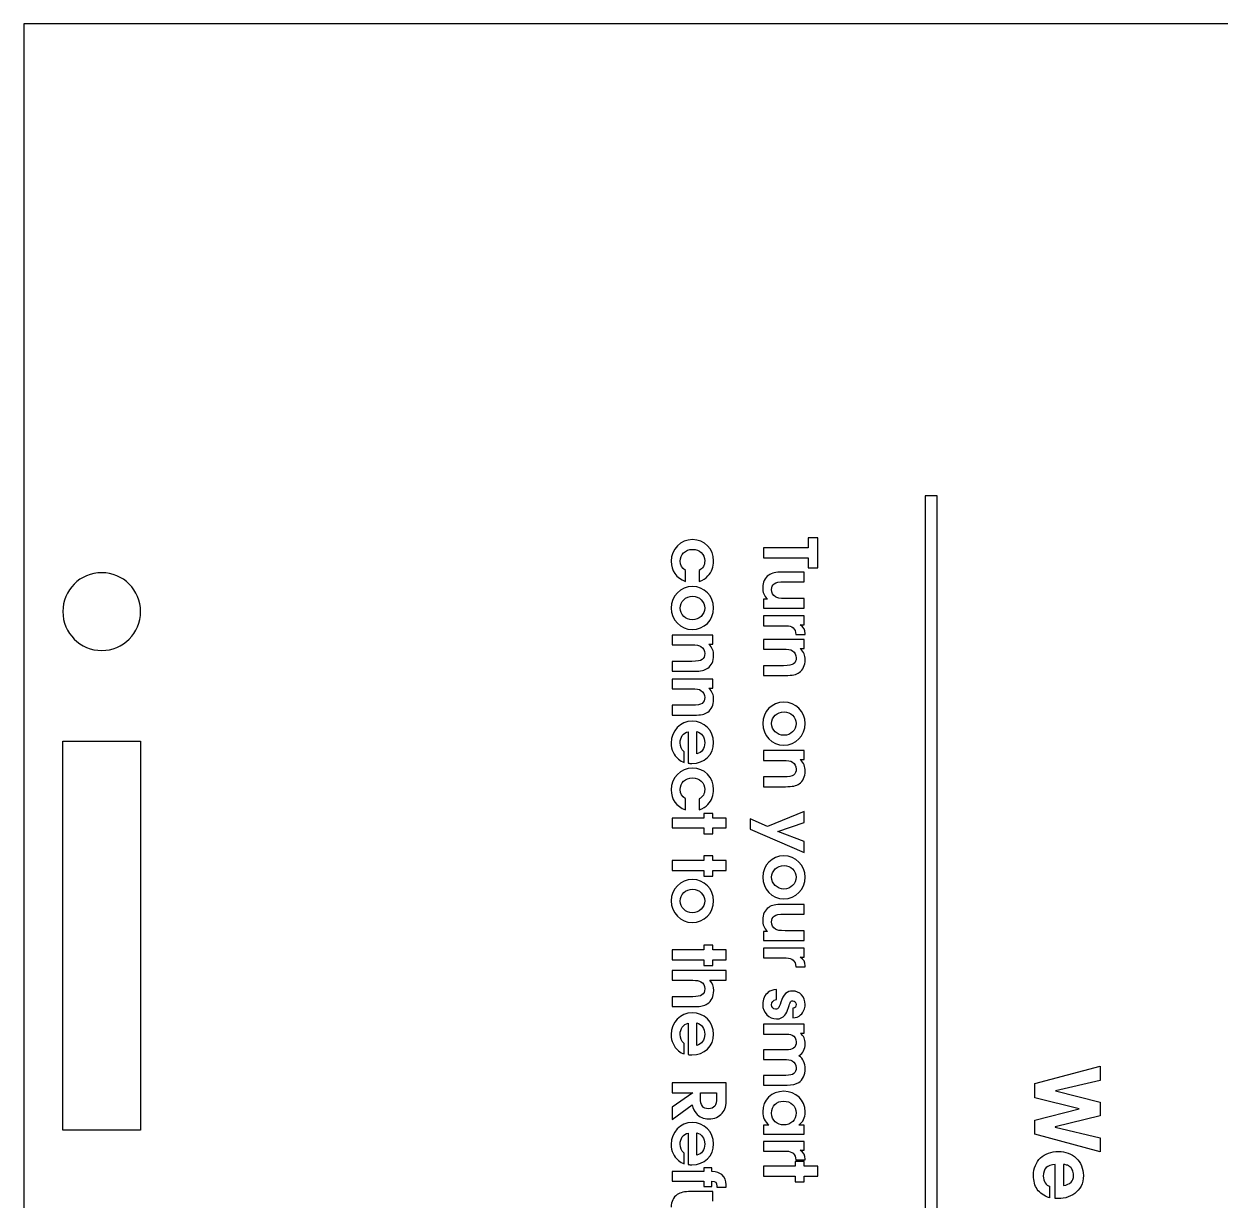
# Model space of a CAD drawing. Extents: x -98 to 566, y 230 to 443.
# Drawn here: x 146.54 to 192.67, y 349.54 to 394.88 of the extents above; entities that cross this region are included whole.
import ezdxf

# ---------------------------------------------------------------- set-up
doc = ezdxf.new("R2010")
doc.units = 0
doc.layers.add('Layer', color=7, linetype='CONTINUOUS')
doc.layers.add('Layer_1', color=7, linetype='CONTINUOUS')

msp = doc.modelspace()

# ---------------------------------------------------------------- linework, layer by layer
at = {"layer": 'Layer', "color": 7}
for p, q in [((181.2925, 376.683681), (181.2925, 314.427222)), ((181.759931, 376.683681), (181.2925, 376.683681)), ((181.2925, 376.683681), (181.2925, 376.683681)), ((181.759931, 314.427222), (181.759931, 376.683681)), ((177.150847, 375.067831), (176.781135, 375.067831)), ((176.781135, 375.067831), (176.781135, 374.681187)), ((177.150847, 373.907898), (177.150847, 375.067831)), ((175.065224, 374.681187), (175.065224, 374.294542)), ((176.781135, 374.681187), (175.065224, 374.681187)), ((175.065224, 374.294542), (176.781135, 374.294542)), ((176.781135, 374.294542), (176.781135, 373.907898)), ((172.051091, 373.391431), (172.051091, 373.814765)), ((172.578847, 373.814765), (172.578847, 373.391431)), ((176.628735, 373.750079), (175.790535, 373.750079)), ((176.628735, 373.374724), (176.628735, 373.750079)), ((176.781135, 373.907898), (177.150847, 373.907898)), ((175.863913, 373.374724), (176.628735, 373.374724)), ((176.628735, 372.734079), (175.892135, 372.734079)), ((176.628735, 372.358724), (176.628735, 372.734079)), ((175.214802, 372.705857), (175.065224, 372.705857)), ((175.065224, 372.705857), (175.065224, 372.358724)), ((175.065224, 372.358724), (176.628735, 372.358724)), ((175.065224, 372.057847), (175.065224, 371.682491)), ((176.628735, 372.057847), (175.065224, 372.057847)), ((176.628735, 371.713536), (176.628735, 372.057847)), ((175.065224, 371.682491), (175.934469, 371.682491)), ((176.30418, 371.346647), (176.665424, 371.346647)), ((176.476335, 371.713536), (176.628735, 371.713536)), ((176.665424, 371.346647), (176.665424, 371.374869)), ((171.537447, 371.319215), (171.537447, 370.943887)), ((173.100958, 371.319215), (171.537447, 371.319215)), ((171.537447, 370.943887), (172.274047, 370.943887)), ((172.95138, 370.972081), (173.100958, 370.972081)), ((173.100958, 370.972081), (173.100958, 371.319215)), ((175.065224, 371.153861), (175.065224, 370.778505)), ((176.628735, 371.153861), (175.065224, 371.153861)), ((176.628735, 370.806727), (176.628735, 371.153861)), ((175.065224, 370.778505), (175.801824, 370.778505)), ((176.479158, 370.806727), (176.628735, 370.806727)), ((172.302269, 370.306037), (171.537447, 370.306037)), ((171.537447, 370.306037), (171.537447, 369.930681)), ((175.830047, 370.140683), (175.065224, 370.140683)), ((175.065224, 370.140683), (175.065224, 369.765327)), ((171.537447, 369.930681), (172.375647, 369.930681)), ((171.537447, 369.62701), (171.537447, 369.251655)), ((173.100958, 369.62701), (171.537447, 369.62701)), ((173.100958, 369.279877), (173.100958, 369.62701)), ((175.065224, 369.765327), (175.903424, 369.765327)), ((171.537447, 369.251655), (172.274047, 369.251655)), ((172.95138, 369.279877), (173.100958, 369.279877)), ((172.302269, 368.613832), (171.537447, 368.613832)), ((171.537447, 368.613832), (171.537447, 368.238477)), ((171.537447, 368.238477), (172.375647, 368.238477)), ((172.152691, 367.596111), (172.152691, 366.385378)), ((172.482891, 366.740978), (172.482891, 367.6074)), ((172.000291, 366.410778), (172.000291, 366.82)), ((175.065224, 366.865409), (175.065224, 366.490054)), ((176.628735, 366.865409), (175.065224, 366.865409)), ((176.628735, 366.518276), (176.628735, 366.865409)), ((175.065224, 366.490054), (175.801824, 366.490054)), ((176.479158, 366.518276), (176.628735, 366.518276)), ((175.830047, 365.852232), (175.065224, 365.852232)), ((175.065224, 365.852232), (175.065224, 365.476876)), ((175.065224, 365.476876), (175.903424, 365.476876)), ((172.051091, 364.583022), (172.051091, 365.006355)), ((172.578847, 365.006355), (172.578847, 364.583022)), ((173.100958, 364.445805), (172.759469, 364.445805)), ((172.759469, 364.445805), (172.759469, 364.262361)), ((173.100958, 364.262361), (173.100958, 364.445805)), ((176.628735, 364.520397), (175.21198, 363.947486)), ((176.628735, 364.091419), (176.628735, 364.520397)), ((171.537447, 364.262361), (171.537447, 363.887005)), ((172.759469, 364.262361), (171.537447, 364.262361)), ((173.623069, 364.262361), (173.100958, 364.262361)), ((173.623069, 363.887005), (173.623069, 364.262361)), ((174.543113, 364.240997), (174.543113, 363.837419)), ((175.21198, 363.947486), (174.543113, 364.240997)), ((175.615558, 363.744286), (176.628735, 364.091419)), ((171.537447, 363.887005), (172.759469, 363.887005)), ((172.759469, 363.887005), (172.759469, 363.661228)), ((172.759469, 363.661228), (173.100958, 363.661228)), ((173.100958, 363.661228), (173.100958, 363.887005)), ((173.100958, 363.887005), (173.623069, 363.887005)), ((174.543113, 363.837419), (176.628735, 362.934308)), ((176.628735, 363.366108), (175.615558, 363.744286)), ((176.628735, 362.934308), (176.628735, 363.366108)), ((171.537447, 362.625246), (171.537447, 362.249891)), ((172.759469, 362.625246), (171.537447, 362.625246)), ((173.100958, 362.808691), (172.759469, 362.808691)), ((172.759469, 362.808691), (172.759469, 362.625246)), ((173.100958, 362.625246), (173.100958, 362.808691)), ((173.623069, 362.625246), (173.100958, 362.625246)), ((173.623069, 362.249891), (173.623069, 362.625246)), ((171.537447, 362.249891), (172.759469, 362.249891)), ((172.759469, 362.249891), (172.759469, 362.024113)), ((173.100958, 362.024113), (173.100958, 362.249891)), ((173.100958, 362.249891), (173.623069, 362.249891)), ((172.759469, 362.024113), (173.100958, 362.024113)), ((176.628735, 360.939843), (175.790535, 360.939843)), ((176.628735, 360.564488), (176.628735, 360.939843)), ((175.863913, 360.564488), (176.628735, 360.564488)), ((175.214802, 359.895621), (175.065224, 359.895621)), ((175.065224, 359.895621), (175.065224, 359.548488)), ((176.628735, 359.923843), (175.892135, 359.923843)), ((176.628735, 359.548488), (176.628735, 359.923843)), ((173.100958, 359.363576), (172.759469, 359.363576)), ((172.759469, 359.363576), (172.759469, 359.180131)), ((173.100958, 359.180131), (173.100958, 359.363576)), ((175.065224, 359.548488), (176.628735, 359.548488)), ((171.537447, 359.180131), (171.537447, 358.804776)), ((172.759469, 359.180131), (171.537447, 359.180131)), ((173.623069, 359.180131), (173.100958, 359.180131)), ((173.623069, 358.804776), (173.623069, 359.180131)), ((175.065224, 359.247611), (175.065224, 358.872255)), ((176.628735, 359.247611), (175.065224, 359.247611)), ((176.476335, 358.9033), (176.628735, 358.9033)), ((176.628735, 358.9033), (176.628735, 359.247611)), ((171.537447, 358.804776), (172.759469, 358.804776)), ((172.759469, 358.804776), (172.759469, 358.579026)), ((172.759469, 358.579026), (173.100958, 358.579026)), ((173.100958, 358.579026), (173.100958, 358.804776)), ((173.100958, 358.804776), (173.623069, 358.804776)), ((175.065224, 358.872255), (175.934469, 358.872255)), ((176.30418, 358.536411), (176.665424, 358.536411)), ((176.665424, 358.536411), (176.665424, 358.564633)), ((171.537447, 358.387708), (171.537447, 358.012352)), ((173.623069, 358.387708), (171.537447, 358.387708)), ((171.537447, 358.012352), (172.330491, 358.012352)), ((172.993713, 358.012352), (173.623069, 358.012352)), ((173.623069, 358.012352), (173.623069, 358.387708)), ((175.561935, 357.275978), (175.561935, 357.654156)), ((172.336135, 357.377352), (171.537447, 357.377352)), ((171.537447, 357.377352), (171.537447, 357.001997)), ((171.537447, 357.001997), (172.420802, 357.001997)), ((176.196935, 356.931667), (176.196935, 356.564778)), ((172.152691, 356.356808), (172.152691, 355.146075)), ((172.482891, 355.501675), (172.482891, 356.368097)), ((175.065224, 356.315152), (175.065224, 355.939797)), ((176.628735, 356.315152), (175.065224, 356.315152)), ((176.628735, 355.970841), (176.628735, 356.315152)), ((175.065224, 355.939797), (175.835691, 355.939797)), ((176.48198, 355.970841), (176.628735, 355.970841)), ((172.000291, 355.171475), (172.000291, 355.580697)), ((175.92318, 355.330197), (175.065224, 355.330197)), ((175.065224, 355.330197), (175.065224, 354.954841)), ((175.065224, 354.954841), (175.835691, 354.954841)), ((175.92318, 354.345241), (175.065224, 354.345241)), ((175.065224, 354.345241), (175.065224, 353.969886)), ((185.522924, 354.038042), (188.041751, 354.704792)), ((188.041751, 354.704792), (188.041751, 354.150931)), ((171.537447, 354.059745), (171.537447, 353.673101)), ((173.623069, 354.059745), (171.537447, 354.059745)), ((173.623069, 353.458612), (173.623069, 354.059745)), ((175.065224, 353.969886), (175.968335, 353.969886)), ((185.522924, 353.477126), (185.522924, 354.038042)), ((188.041751, 354.150931), (186.32726, 353.752292)), ((171.537447, 353.673101), (172.336135, 353.673101)), ((172.336135, 353.673101), (171.537447, 353.12559)), ((172.626824, 353.673101), (173.253358, 353.673101)), ((172.626824, 353.484012), (172.626824, 353.673101)), ((173.253358, 353.673101), (173.253358, 353.500945)), ((187.237426, 353.05732), (185.522924, 353.477126)), ((186.32726, 353.752292), (186.32726, 353.745237)), ((186.32726, 353.745237), (188.041751, 353.307792)), ((171.537447, 352.648634), (172.307913, 353.213079)), ((171.537447, 353.12559), (171.537447, 352.648634)), ((185.522924, 352.623404), (187.237426, 353.050265)), ((187.237426, 353.050265), (187.237426, 353.05732)), ((188.041751, 353.307792), (188.041751, 352.789209)), ((185.522924, 352.07307), (185.522924, 352.623404)), ((188.041751, 352.789209), (186.30609, 352.35882)), ((172.152691, 352.123475), (172.152691, 350.912742)), ((172.482891, 351.268342), (172.482891, 352.134764)), ((175.268424, 352.42486), (175.065224, 352.42486)), ((175.065224, 352.42486), (175.065224, 352.080549)), ((175.065224, 352.080549), (176.628735, 352.080549)), ((176.628735, 352.42486), (176.419891, 352.42486)), ((176.628735, 352.080549), (176.628735, 352.42486)), ((188.041751, 351.395737), (185.522924, 352.07307)), ((186.30609, 352.35882), (186.30609, 352.351765)), ((186.30609, 352.351765), (188.041751, 351.939015)), ((175.065224, 351.800698), (175.065224, 351.425342)), ((176.628735, 351.800698), (175.065224, 351.800698)), ((176.628735, 351.456386), (176.628735, 351.800698)), ((188.041751, 351.939015), (188.041751, 351.395737)), ((172.000291, 350.938142), (172.000291, 351.347364)), ((175.065224, 351.425342), (175.934469, 351.425342)), ((176.30418, 351.089498), (176.665424, 351.089498)), ((176.476335, 351.456386), (176.628735, 351.456386)), ((176.665424, 351.089498), (176.665424, 351.11772)), ((171.537447, 350.642881), (171.537447, 350.267525)), ((172.759469, 350.642881), (171.537447, 350.642881)), ((173.072735, 350.778348), (172.759469, 350.778348)), ((172.759469, 350.778348), (172.759469, 350.642881)), ((173.072735, 350.642881), (173.072735, 350.778348)), ((175.065224, 350.840267), (175.065224, 350.464912)), ((176.287247, 350.840267), (175.065224, 350.840267)), ((176.628735, 351.023712), (176.287247, 351.023712)), ((176.287247, 351.023712), (176.287247, 350.840267)), ((176.628735, 350.840267), (176.628735, 351.023712)), ((177.150847, 350.840267), (176.628735, 350.840267)), ((177.150847, 350.464912), (177.150847, 350.840267)), ((186.313146, 349.59578), (186.313146, 350.911641)), ((186.630646, 350.911641), (186.630646, 350.096724)), ((171.537447, 350.267525), (172.759469, 350.267525)), ((172.759469, 350.267525), (172.759469, 350.055859)), ((173.072735, 350.055859), (173.072735, 350.267525)), ((175.065224, 350.464912), (176.287247, 350.464912)), ((176.287247, 350.464912), (176.287247, 350.239134)), ((176.287247, 350.239134), (176.628735, 350.239134)), ((176.628735, 350.239134), (176.628735, 350.464912)), ((176.628735, 350.464912), (177.150847, 350.464912)), ((173.100958, 349.865923), (172.262758, 349.865923)), ((172.759469, 350.055859), (173.072735, 350.055859)), ((173.100958, 349.490568), (173.100958, 349.865923)), ((173.261824, 350.06997), (173.261824, 350.033281)), ((173.261824, 350.033281), (173.617424, 350.033281)), ((186.087368, 350.068502), (186.087368, 349.62753))]:
    msp.add_line(p, q, dxfattribs=at)
for points in [[(172.319202, 375.00292), (171.864827, 375.00292), (171.500758, 374.630387), (171.500758, 374.167542)], [(171.845069, 374.170365), (171.845069, 374.430009), (172.048272, 374.624742), (172.322024, 374.624742)], [(173.137647, 374.178831), (173.137647, 374.641676), (172.779224, 375.00292), (172.319202, 375.00292)], [(172.322024, 374.624742), (172.59578, 374.624742), (172.793335, 374.438476), (172.793335, 374.178831)], [(171.500758, 374.167542), (171.500758, 373.803504), (171.701138, 373.521254), (172.051091, 373.391431)], [(172.051091, 373.814765), (171.907158, 373.907898), (171.845069, 374.015171), (171.845069, 374.170365)], [(172.793335, 374.178831), (172.793335, 374.009526), (172.72278, 373.890965), (172.578847, 373.814765)], [(172.917513, 373.603098), (173.058624, 373.755498), (173.137647, 373.961548), (173.137647, 374.178831)], [(175.790535, 373.750079), (175.525249, 373.750079), (175.38978, 373.719035), (175.259958, 373.631546)], [(172.319202, 373.194948), (171.867649, 373.194948), (171.500758, 372.822415), (171.500758, 372.365215)], [(173.137647, 372.368037), (173.137647, 372.822415), (172.767935, 373.194948), (172.319202, 373.194948)], [(172.578847, 373.391431), (172.736891, 373.445054), (172.818735, 373.495882), (172.917513, 373.603098)], [(175.259958, 373.631546), (175.11038, 373.527124), (175.028535, 373.35779), (175.028535, 373.15459)], [(175.372847, 373.07839), (175.372847, 373.174346), (175.403891, 373.247724), (175.471624, 373.298524)], [(175.471624, 373.298524), (175.539358, 373.352146), (175.655072, 373.374724), (175.863913, 373.374724)], [(171.845069, 372.362393), (171.845069, 372.616393), (172.056738, 372.81677), (172.324847, 372.81677)], [(172.324847, 372.81677), (172.581669, 372.81677), (172.793335, 372.610748), (172.793335, 372.365215)], [(175.028535, 373.15459), (175.028535, 372.965502), (175.076513, 372.846968), (175.214802, 372.705857)], [(175.51678, 372.793346), (175.426469, 372.846968), (175.372847, 372.95139), (175.372847, 373.07839)], [(175.892135, 372.734079), (175.686116, 372.734079), (175.584513, 372.74819), (175.51678, 372.793346)], [(171.500758, 372.365215), (171.500758, 371.910837), (171.867649, 371.532659), (172.307913, 371.532659)], [(172.319202, 371.910837), (172.056738, 371.910837), (171.845069, 372.114037), (171.845069, 372.362393)], [(172.307913, 371.532659), (172.77358, 371.532659), (173.137647, 371.896726), (173.137647, 372.368037)], [(172.793335, 372.365215), (172.793335, 372.114037), (172.578847, 371.910837), (172.319202, 371.910837)], [(175.934469, 371.682491), (176.17718, 371.682491), (176.298535, 371.572424), (176.30418, 371.346647)], [(176.665424, 371.374869), (176.665424, 371.535736), (176.620269, 371.614758), (176.476335, 371.713536)], [(172.274047, 370.943887), (172.482891, 370.943887), (172.573202, 370.929776), (172.649402, 370.88177)], [(172.649402, 370.88177), (172.742535, 370.822532), (172.793335, 370.723726), (172.793335, 370.605192)], [(173.137647, 370.531815), (173.137647, 370.709615), (173.084024, 370.833821), (172.95138, 370.972081)], [(172.793335, 370.605192), (172.793335, 370.509265), (172.759469, 370.430215), (172.694558, 370.379443)], [(172.911869, 370.04357), (173.058624, 370.14517), (173.137647, 370.314532), (173.137647, 370.531815)], [(175.801824, 370.778505), (176.010669, 370.778505), (176.10098, 370.764394), (176.17718, 370.716416)], [(176.17718, 370.716416), (176.270313, 370.65715), (176.321113, 370.558372), (176.321113, 370.439838)], [(176.321113, 370.439838), (176.321113, 370.343883), (176.287247, 370.264861), (176.222335, 370.214061)], [(176.665424, 370.366461), (176.665424, 370.544261), (176.611802, 370.668438), (176.479158, 370.806727)], [(172.694558, 370.379443), (172.626824, 370.328643), (172.511113, 370.306037), (172.302269, 370.306037)], [(172.375647, 369.930681), (172.655047, 369.930681), (172.790513, 369.958932), (172.911869, 370.04357)], [(176.222335, 370.214061), (176.154602, 370.163261), (176.038891, 370.140683), (175.830047, 370.140683)], [(176.439647, 369.878216), (176.586402, 369.979816), (176.665424, 370.14915), (176.665424, 370.366461)], [(175.903424, 369.765327), (176.182824, 369.765327), (176.318291, 369.79355), (176.439647, 369.878216)], [(172.274047, 369.251655), (172.482891, 369.251655), (172.573202, 369.237544), (172.649402, 369.189566)], [(172.649402, 369.189566), (172.742535, 369.130299), (172.793335, 369.031521), (172.793335, 368.912988)], [(173.137647, 368.83961), (173.137647, 369.01741), (173.084024, 369.141588), (172.95138, 369.279877)], [(172.694558, 368.68721), (172.626824, 368.63641), (172.511113, 368.613832), (172.302269, 368.613832)], [(172.793335, 368.912988), (172.793335, 368.817032), (172.759469, 368.73801), (172.694558, 368.68721)], [(172.911869, 368.351366), (173.058624, 368.452966), (173.137647, 368.622299), (173.137647, 368.83961)], [(175.84698, 368.741115), (175.395427, 368.741115), (175.028535, 368.368581), (175.028535, 367.911381)], [(176.665424, 367.914204), (176.665424, 368.368581), (176.295713, 368.741115), (175.84698, 368.741115)], [(172.375647, 368.238477), (172.655047, 368.238477), (172.790513, 368.266699), (172.911869, 368.351366)], [(175.372847, 367.908559), (175.372847, 368.162559), (175.584516, 368.362937), (175.852624, 368.362937)], [(175.852624, 368.362937), (176.109447, 368.362937), (176.321113, 368.156915), (176.321113, 367.911381)], [(172.313558, 368.002511), (171.85636, 368.002511), (171.500758, 367.6328), (171.500758, 367.155844)], [(173.137647, 367.178422), (173.137647, 367.638444), (172.77358, 368.002511), (172.313558, 368.002511)], [(175.028535, 367.911381), (175.028535, 367.457032), (175.395427, 367.078826), (175.835691, 367.078826)], [(175.84698, 367.457004), (175.584516, 367.457004), (175.372847, 367.660232), (175.372847, 367.908559)], [(175.835691, 367.078826), (176.301358, 367.078826), (176.665424, 367.442921), (176.665424, 367.914204)], [(176.321113, 367.911381), (176.321113, 367.660232), (176.106624, 367.457004), (175.84698, 367.457004)], [(171.845069, 367.164311), (171.845069, 367.387266), (171.963602, 367.550955), (172.152691, 367.596111)], [(172.482891, 367.6074), (172.683269, 367.548133), (172.793335, 367.395733), (172.793335, 367.172778)], [(171.500758, 367.155844), (171.500758, 366.899022), (171.593891, 366.698644), (171.78298, 366.534955)], [(172.000291, 366.82), (171.887402, 366.915955), (171.845069, 367.009089), (171.845069, 367.164311)], [(172.296624, 366.371266), (172.782047, 366.371266), (173.137647, 366.712755), (173.137647, 367.178422)], [(172.793335, 367.172778), (172.793335, 366.941355), (172.683269, 366.788955), (172.482891, 366.740978)], [(171.78298, 366.534955), (171.856358, 366.475689), (171.921269, 366.436178), (172.000291, 366.410778)], [(172.152691, 366.385378), (172.206313, 366.374089), (172.24018, 366.371266), (172.296624, 366.371266)], [(175.801824, 366.490054), (176.010669, 366.490054), (176.10098, 366.475943), (176.17718, 366.427965)], [(176.17718, 366.427965), (176.270313, 366.368698), (176.321113, 366.26992), (176.321113, 366.151387)], [(176.665424, 366.078009), (176.665424, 366.255809), (176.611802, 366.379987), (176.479158, 366.518276)], [(172.319202, 366.194511), (171.864827, 366.194511), (171.500758, 365.821977), (171.500758, 365.359133)], [(171.845069, 365.361955), (171.845069, 365.6216), (172.048272, 365.816333), (172.322024, 365.816333)], [(173.137647, 365.370422), (173.137647, 365.833266), (172.779224, 366.194511), (172.319202, 366.194511)], [(172.322024, 365.816333), (172.59578, 365.816333), (172.793335, 365.630066), (172.793335, 365.370422)], [(176.222335, 365.925609), (176.154602, 365.874809), (176.038891, 365.852232), (175.830047, 365.852232)], [(176.321113, 366.151387), (176.321113, 366.055432), (176.287247, 365.976409), (176.222335, 365.925609)], [(176.439647, 365.589765), (176.586402, 365.691365), (176.665424, 365.860698), (176.665424, 366.078009)], [(171.500758, 365.359133), (171.500758, 364.995066), (171.701138, 364.712844), (172.051091, 364.583022)], [(172.051091, 365.006355), (171.907158, 365.099488), (171.845069, 365.206733), (171.845069, 365.361955)], [(172.793335, 365.370422), (172.793335, 365.201088), (172.72278, 365.082555), (172.578847, 365.006355)], [(172.917513, 364.794688), (173.058624, 364.947088), (173.137647, 365.153111), (173.137647, 365.370422)], [(175.903424, 365.476876), (176.182824, 365.476876), (176.318291, 365.505098), (176.439647, 365.589765)], [(172.578847, 364.583022), (172.736891, 364.636644), (172.818735, 364.687444), (172.917513, 364.794688)], [(175.84698, 362.815577), (175.395427, 362.815577), (175.028535, 362.443044), (175.028535, 361.985844)], [(176.665424, 361.988666), (176.665424, 362.443044), (176.295713, 362.815577), (175.84698, 362.815577)], [(175.372847, 361.983021), (175.372847, 362.237021), (175.584516, 362.437399), (175.852624, 362.437399)], [(175.852624, 362.437399), (176.109447, 362.437399), (176.321113, 362.231377), (176.321113, 361.985844)], [(172.319202, 361.900556), (171.867649, 361.900556), (171.500758, 361.528023), (171.500758, 361.070823)], [(173.137647, 361.073645), (173.137647, 361.528023), (172.767935, 361.900556), (172.319202, 361.900556)], [(175.028535, 361.985844), (175.028535, 361.531466), (175.395427, 361.153288), (175.835691, 361.153288)], [(175.84698, 361.531466), (175.584516, 361.531466), (175.372847, 361.734666), (175.372847, 361.983021)], [(175.835691, 361.153288), (176.301358, 361.153288), (176.665424, 361.517355), (176.665424, 361.988666)], [(176.321113, 361.985844), (176.321113, 361.734666), (176.106624, 361.531466), (175.84698, 361.531466)], [(171.845069, 361.068), (171.845069, 361.322), (172.056738, 361.522378), (172.324847, 361.522378)], [(172.324847, 361.522378), (172.581669, 361.522378), (172.793335, 361.316356), (172.793335, 361.070823)], [(171.500758, 361.070823), (171.500758, 360.616445), (171.867649, 360.238267), (172.307913, 360.238267)], [(172.319202, 360.616445), (172.056738, 360.616445), (171.845069, 360.819645), (171.845069, 361.068)], [(172.307913, 360.238267), (172.77358, 360.238267), (173.137647, 360.602334), (173.137647, 361.073645)], [(172.793335, 361.070823), (172.793335, 360.819645), (172.578847, 360.616445), (172.319202, 360.616445)], [(175.259958, 360.82131), (175.11038, 360.716888), (175.028535, 360.547554), (175.028535, 360.344354)], [(175.790535, 360.939843), (175.525249, 360.939843), (175.38978, 360.908799), (175.259958, 360.82131)], [(175.028535, 360.344354), (175.028535, 360.155266), (175.076513, 360.036732), (175.214802, 359.895621)], [(175.372847, 360.268154), (175.372847, 360.36411), (175.403891, 360.437488), (175.471624, 360.488288)], [(175.471624, 360.488288), (175.539358, 360.54191), (175.655072, 360.564488), (175.863913, 360.564488)], [(175.51678, 359.98311), (175.426469, 360.036732), (175.372847, 360.141154), (175.372847, 360.268154)], [(175.892135, 359.923843), (175.686116, 359.923843), (175.584513, 359.937954), (175.51678, 359.98311)], [(176.665424, 358.564633), (176.665424, 358.7255), (176.620269, 358.804522), (176.476335, 358.9033)], [(175.934469, 358.872255), (176.17718, 358.872255), (176.298535, 358.762188), (176.30418, 358.536411)], [(172.330491, 358.012352), (172.485713, 358.012352), (172.573202, 357.998241), (172.643758, 357.95873)], [(173.140469, 357.614419), (173.140469, 357.775286), (173.095313, 357.899463), (172.993713, 358.012352)], [(172.793335, 357.682152), (172.793335, 357.462019), (172.663513, 357.377352), (172.336135, 357.377352)], [(172.643758, 357.95873), (172.739713, 357.905108), (172.793335, 357.80633), (172.793335, 357.682152)], [(172.892113, 357.106419), (173.05298, 357.210841), (173.140469, 357.391463), (173.140469, 357.614419)], [(175.245847, 357.549734), (175.11038, 357.448134), (175.028535, 357.270334), (175.028535, 357.081245)], [(175.561935, 357.654156), (175.409535, 357.637222), (175.330513, 357.611822), (175.245847, 357.549734)], [(176.188469, 357.597711), (175.959872, 357.597711), (175.830047, 357.473534), (175.725624, 357.163089)], [(176.665424, 357.078422), (176.665424, 357.369111), (176.45658, 357.597711), (176.188469, 357.597711)], [(172.420802, 357.001997), (172.649402, 357.001997), (172.776402, 357.030219), (172.892113, 357.106419)], [(175.028535, 357.081245), (175.028535, 356.767978), (175.262783, 356.522445), (175.561935, 356.522445)], [(175.372847, 357.067134), (175.372847, 357.1772), (175.429291, 357.239289), (175.561935, 357.275978)], [(175.525247, 356.8978), (175.437758, 356.8978), (175.372847, 356.971178), (175.372847, 357.067134)], [(175.725624, 357.163089), (175.677647, 357.019156), (175.672002, 357.007867), (175.646602, 356.968356)], [(176.019135, 356.957067), (176.067113, 357.109467), (176.067113, 357.109467), (176.084047, 357.146156)], [(176.084047, 357.146156), (176.106624, 357.196956), (176.143313, 357.222356), (176.188469, 357.222356)], [(176.188469, 357.222356), (176.264669, 357.222356), (176.321113, 357.160267), (176.321113, 357.078422)], [(176.321113, 357.078422), (176.321113, 356.9994), (176.27878, 356.9486), (176.196935, 356.931667)], [(176.493269, 356.677667), (176.603335, 356.776445), (176.665424, 356.9232), (176.665424, 357.078422)], [(172.313558, 356.763208), (171.85636, 356.763208), (171.500758, 356.393497), (171.500758, 355.916542)], [(173.137647, 355.93912), (173.137647, 356.399142), (172.77358, 356.763208), (172.313558, 356.763208)], [(175.646602, 356.968356), (175.61838, 356.9232), (175.576047, 356.8978), (175.525247, 356.8978)], [(175.561935, 356.522445), (175.697402, 356.522445), (175.810291, 356.573245), (175.886491, 356.6692)], [(175.886491, 356.6692), (175.937291, 356.728467), (175.976802, 356.8216), (176.019135, 356.957067)], [(176.196935, 356.564778), (176.32958, 356.570422), (176.408602, 356.601467), (176.493269, 356.677667)], [(171.845069, 355.925008), (171.845069, 356.147964), (171.963602, 356.311653), (172.152691, 356.356808)], [(172.482891, 356.368097), (172.683269, 356.308831), (172.793335, 356.156431), (172.793335, 355.933475)], [(171.500758, 355.916542), (171.500758, 355.65972), (171.593891, 355.459342), (171.78298, 355.295653)], [(172.000291, 355.580697), (171.887402, 355.676653), (171.845069, 355.769786), (171.845069, 355.925008)], [(172.296624, 355.131964), (172.782047, 355.131964), (173.137647, 355.473453), (173.137647, 355.93912)], [(172.793335, 355.933475), (172.793335, 355.702053), (172.683269, 355.549653), (172.482891, 355.501675)], [(175.835691, 355.939797), (175.990913, 355.939797), (176.095335, 355.925686), (176.160247, 355.900286)], [(176.160247, 355.900286), (176.261847, 355.85513), (176.321113, 355.759175), (176.321113, 355.634997)], [(176.665424, 355.564441), (176.665424, 355.747886), (176.614624, 355.860775), (176.48198, 355.970841)], [(171.78298, 355.295653), (171.856358, 355.236386), (171.921269, 355.196875), (172.000291, 355.171475)], [(176.222335, 355.395108), (176.163069, 355.349952), (176.069935, 355.330197), (175.92318, 355.330197)], [(176.321113, 355.634997), (176.321113, 355.533397), (176.284424, 355.445908), (176.222335, 355.395108)], [(176.422713, 355.104419), (176.592047, 355.211664), (176.665424, 355.349952), (176.665424, 355.564441)], [(172.152691, 355.146075), (172.206313, 355.134786), (172.24018, 355.131964), (172.296624, 355.131964)], [(175.835691, 354.954841), (176.010669, 354.954841), (176.098158, 354.94073), (176.171535, 354.901219)], [(176.171535, 354.901219), (176.267491, 354.853241), (176.321113, 354.757286), (176.321113, 354.638752)], [(176.665424, 354.602064), (176.665424, 354.822197), (176.592047, 354.977419), (176.422713, 355.104419)], [(176.225158, 354.415797), (176.165891, 354.364997), (176.078402, 354.345241), (175.92318, 354.345241)], [(176.321113, 354.638752), (176.321113, 354.545619), (176.287247, 354.466597), (176.225158, 354.415797)], [(176.417069, 354.071486), (176.575113, 354.170264), (176.665424, 354.367819), (176.665424, 354.602064)], [(175.968335, 353.969886), (176.157424, 353.969886), (176.309824, 354.003752), (176.417069, 354.071486)], [(172.942913, 353.057856), (172.722783, 353.057856), (172.626824, 353.184856), (172.626824, 353.484012)], [(173.253358, 353.500945), (173.253358, 353.320323), (173.233602, 353.221545), (173.17998, 353.159456)], [(173.467847, 352.888523), (173.583558, 353.02399), (173.623069, 353.173568), (173.623069, 353.458612)], [(175.841335, 353.731549), (175.370027, 353.731549), (175.028535, 353.401349), (175.028535, 352.944149)], [(175.372847, 352.890527), (175.372847, 353.164282), (175.559116, 353.353371), (175.832869, 353.353371)], [(175.832869, 353.353371), (176.117913, 353.353371), (176.321113, 353.164282), (176.321113, 352.896171)], [(176.665424, 352.935682), (176.665424, 353.398527), (176.318291, 353.731549), (175.841335, 353.731549)], [(172.307913, 353.213079), (172.347424, 353.052212), (172.384113, 352.97319), (172.460313, 352.882879)], [(173.17998, 353.159456), (173.126358, 353.091723), (173.044513, 353.057856), (172.942913, 353.057856)], [(175.028535, 352.944149), (175.028535, 352.724016), (175.099091, 352.574438), (175.268424, 352.42486)], [(175.513958, 352.549038), (175.423647, 352.625238), (175.372847, 352.746594), (175.372847, 352.890527)], [(176.321113, 352.896171), (176.321113, 352.62806), (176.120735, 352.436149), (175.835691, 352.436149)], [(176.419891, 352.42486), (176.592047, 352.554682), (176.665424, 352.709905), (176.665424, 352.935682)], [(172.313558, 352.529875), (171.85636, 352.529875), (171.500758, 352.160164), (171.500758, 351.683208)], [(173.137647, 351.705786), (173.137647, 352.165808), (172.77358, 352.529875), (172.313558, 352.529875)], [(172.460313, 352.882879), (172.581669, 352.741768), (172.748183, 352.66839), (172.954202, 352.66839)], [(172.954202, 352.66839), (173.165869, 352.66839), (173.346491, 352.74459), (173.467847, 352.888523)], [(175.835691, 352.436149), (175.722802, 352.436149), (175.59298, 352.481305), (175.513958, 352.549038)], [(171.845069, 351.691675), (171.845069, 351.914631), (171.963602, 352.07832), (172.152691, 352.123475)], [(172.482891, 352.134764), (172.683269, 352.075497), (172.793335, 351.923097), (172.793335, 351.700142)], [(171.500758, 351.683208), (171.500758, 351.426386), (171.593891, 351.226008), (171.78298, 351.06232)], [(172.000291, 351.347364), (171.887402, 351.44332), (171.845069, 351.536453), (171.845069, 351.691675)], [(172.296624, 350.898631), (172.782047, 350.898631), (173.137647, 351.24012), (173.137647, 351.705786)], [(172.793335, 351.700142), (172.793335, 351.46872), (172.683269, 351.31632), (172.482891, 351.268342)], [(171.78298, 351.06232), (171.856358, 351.003053), (171.921269, 350.963542), (172.000291, 350.938142)], [(175.934469, 351.425342), (176.17718, 351.425342), (176.298535, 351.315275), (176.30418, 351.089498)], [(176.665424, 351.11772), (176.665424, 351.278586), (176.620269, 351.357609), (176.476335, 351.456386)], [(185.544093, 350.869308), (185.591128, 350.984539), (185.656979, 351.082132), (185.741646, 351.162113)], [(185.741646, 351.162113), (185.826313, 351.242067), (185.927444, 351.304382), (186.045038, 351.349086)], [(186.045038, 351.349086), (186.162628, 351.391419), (186.291979, 351.412586), (186.433093, 351.412586)], [(186.433093, 351.412586), (186.569497, 351.412586), (186.696497, 351.39029), (186.814093, 351.345558)], [(186.814093, 351.345558), (186.931684, 351.300854), (187.032813, 351.237354), (187.117479, 351.155058)], [(187.117479, 351.155058), (187.204497, 351.072734), (187.272701, 350.975141), (187.32209, 350.862252)], [(172.152691, 350.912742), (172.206313, 350.901453), (172.24018, 350.898631), (172.296624, 350.898631)], [(173.448091, 350.518703), (173.35778, 350.594903), (173.267469, 350.623125), (173.072735, 350.642881)], [(185.473538, 350.481252), (185.473538, 350.624706), (185.497047, 350.754048), (185.544093, 350.869308)], [(185.960368, 350.788169), (185.887462, 350.7129), (185.851007, 350.604724), (185.85101, 350.463613)], [(186.313146, 350.911641), (186.153222, 350.904586), (186.035628, 350.863409), (185.960368, 350.788169)], [(186.750593, 350.890474), (186.705906, 350.902328), (186.665924, 350.909383), (186.630646, 350.911641)], [(186.87759, 350.823447), (186.837608, 350.854011), (186.795275, 350.876363), (186.750593, 350.890474)], [(186.976368, 350.696447), (186.950488, 350.748178), (186.917573, 350.790511), (186.87759, 350.823447)], [(187.018701, 350.495363), (187.018701, 350.575317), (187.00459, 350.642345), (186.976368, 350.696447)], [(187.32209, 350.862252), (187.371479, 350.746993), (187.396174, 350.619993), (187.396176, 350.481252)], [(173.072735, 350.267525), (173.213847, 350.264703), (173.261824, 350.216725), (173.261824, 350.06997)], [(173.623069, 350.126414), (173.623069, 350.287281), (173.563802, 350.422748), (173.448091, 350.518703)], [(173.617424, 350.033281), (173.623069, 350.078436), (173.623069, 350.101014), (173.623069, 350.126414)], [(185.618174, 349.952086), (185.52175, 350.097882), (185.473538, 350.27427), (185.473538, 350.481252)], [(185.85101, 350.463613), (185.851007, 350.362465), (185.875704, 350.275456), (185.92509, 350.202558)], [(185.92509, 350.202558), (185.976833, 350.129632), (186.030924, 350.084956), (186.087368, 350.068502)], [(186.630646, 350.096724), (186.757646, 350.120149), (186.854073, 350.162567), (186.919926, 350.223724)], [(186.919926, 350.223724), (186.985775, 350.282511), (187.018701, 350.373048), (187.018701, 350.495363)], [(187.396176, 350.481252), (187.396174, 350.32603), (187.3656, 350.190789), (187.304451, 350.075558)], [(171.73218, 349.74739), (171.582602, 349.642968), (171.500758, 349.473634), (171.500758, 349.270434)], [(172.262758, 349.865923), (171.997472, 349.865923), (171.862002, 349.834879), (171.73218, 349.74739)], [(186.087368, 349.62753), (185.871, 349.698086), (185.7146, 349.806261), (185.618174, 349.952086)], [(187.064563, 349.793336), (186.963434, 349.718067), (186.848191, 349.663965), (186.71884, 349.631058)], [(187.304451, 350.075558), (187.245656, 349.960298), (187.165691, 349.866234), (187.064563, 349.793336)], [(186.71884, 349.631058), (186.589489, 349.598122), (186.454257, 349.586354), (186.313146, 349.59578)]]:
    msp.add_open_spline(points, degree=3, dxfattribs=at)
at = {"layer": 'Layer_1', "color": 7}
for p, q in [((363.53816, 394.883901), (146.538357, 394.883901)), ((146.538357, 394.883901), (146.538357, 331.227304)), ((149.538351, 373.727301), (149.538351, 373.727301)), ((148.038368, 352.227313), (148.038368, 367.227303)), ((148.038368, 367.227303), (151.038362, 367.227303)), ((151.038362, 367.227303), (151.038362, 352.227313)), ((151.038362, 352.227313), (148.038368, 352.227313))]:
    msp.add_line(p, q, dxfattribs=at)
for points in [[(149.538351, 373.727301), (148.709944, 373.727301), (148.038368, 373.055728), (148.038368, 372.227301)], [(151.038362, 372.227301), (151.038362, 373.055728), (150.366786, 373.727301), (149.538351, 373.727301)], [(148.038368, 372.227301), (148.038368, 371.398875), (148.709944, 370.727302), (149.538351, 370.727302)], [(149.538351, 370.727302), (150.366786, 370.727302), (151.038362, 371.398875), (151.038362, 372.227301)]]:
    msp.add_open_spline(points, degree=3, dxfattribs=at)

doc.saveas('drawing.dxf')
